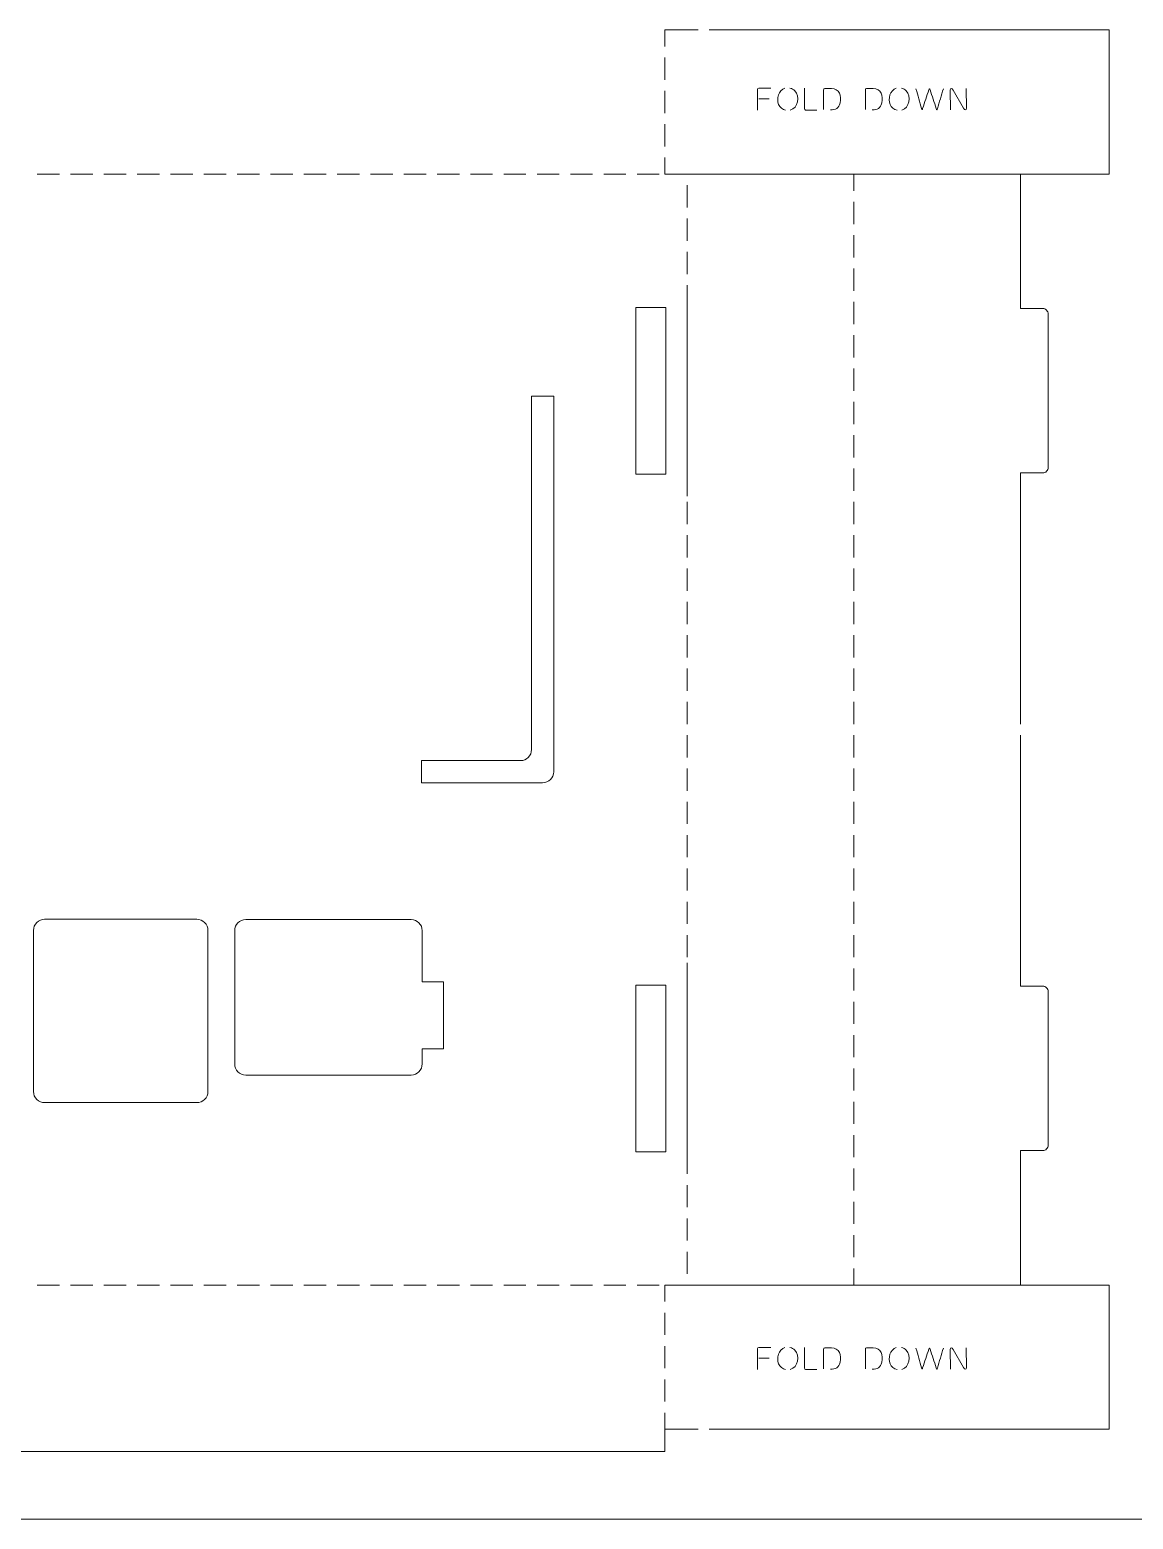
# Model space of a CAD drawing. Header units: centimetres. Extents: x -22.9 to 22.9, y -22.9 to 22.9.
# Drawn here: x -14.49 to -4.56, y -22.86 to -9.45 of the extents above; entities that cross this region are included whole.
import ezdxf

# ---------------------------------------------------------------- set-up
doc = ezdxf.new("R2010")
doc.units = ezdxf.units.CM
doc.header["$MEASUREMENT"] = 0
doc.layers.add('cut', color=7, linetype='Continuous')

msp = doc.modelspace()

# ---------------------------------------------------------------- linework, layer by layer
at = {"layer": 'cut', "color": 1, "lineweight": 0}
for points, knots in [([(-22.86, -22.86), (-22.86, -22.86), (22.86, -22.86), (22.86, -22.86), (22.86, -22.86), (22.86, -22.86), (22.86, 22.86), (22.86, 22.86), (22.86, 22.86), (22.86, 22.86), (-22.86, 22.86), (-22.86, 22.86), (-22.86, 22.86), (-22.86, 22.86), (-22.86, -22.86), (-22.86, -22.86)], [0, 0, 0, 0, 0.2, 0.2, 0.2, 0.2, 0.4, 0.4, 0.4, 0.4, 0.6, 0.6, 0.6, 0.6, 1, 1, 1, 1]), ([(-7.93683, -10.17521), (-7.9369, -10.11238), (-7.93697, -10.04951), (-7.93704, -9.98668), (-7.93704, -9.98668), (-7.93704, -9.97899), (-7.93186, -9.97952), (-7.92561, -9.97952), (-7.92561, -9.97952), (-7.88942, -9.97952), (-7.85326, -9.97952), (-7.81706, -9.97952)], [0, 0, 0, 0, 0.25, 0.25, 0.25, 0.25, 0.5, 0.5, 0.5, 0.5, 1, 1, 1, 1]), ([(-7.68477, -10.17736), (-7.71215, -10.17051), (-7.73656, -10.15065), (-7.7475, -10.12441), (-7.7475, -10.12441), (-7.76859, -10.07392), (-7.74647, -9.9967), (-7.69119, -9.97899)], [0, 0, 0, 0, 0.33333333, 0.33333333, 0.33333333, 0.33333333, 1, 1, 1, 1]), ([(-7.64537, -9.97737), (-7.62815, -9.98111), (-7.6127, -9.98841), (-7.60102, -10.00196), (-7.60102, -10.00196), (-7.55544, -10.05498), (-7.57104, -10.15464), (-7.64198, -10.17736)], [0, 0, 0, 0, 0.33333333, 0.33333333, 0.33333333, 0.33333333, 1, 1, 1, 1]), ([(-7.51353, -9.97903), (-7.51353, -10.0396), (-7.51353, -10.10021), (-7.51353, -10.16081), (-7.51353, -10.16081), (-7.51353, -10.16974), (-7.51435, -10.17577), (-7.50401, -10.17567), (-7.50401, -10.17567), (-7.47064, -10.17538), (-7.43726, -10.17503), (-7.40393, -10.17471)], [0, 0, 0, 0, 0.25, 0.25, 0.25, 0.25, 0.5, 0.5, 0.5, 0.5, 1, 1, 1, 1]), ([(-7.28116, -10.17425), (-7.23435, -10.17425), (-7.20468, -10.15806), (-7.19395, -10.11118), (-7.19395, -10.11118), (-7.17938, -10.04761), (-7.20058, -9.98167), (-7.27276, -9.981), (-7.27276, -9.981), (-7.2922, -9.98083), (-7.31167, -9.98061), (-7.33111, -9.98044), (-7.33111, -9.98044), (-7.34413, -9.98033), (-7.34212, -9.98711), (-7.34212, -9.99783), (-7.34212, -9.99783), (-7.34212, -10.05523), (-7.34212, -10.11259), (-7.34212, -10.16999)], [0, 0, 0, 0, 0.16666667, 0.16666667, 0.16666667, 0.16666667, 0.33333333, 0.33333333, 0.33333333, 0.33333333, 0.5, 0.5, 0.5, 0.5, 0.66666667, 0.66666667, 0.66666667, 0.66666667, 1, 1, 1, 1]), ([(-6.90534, -10.17425), (-6.85853, -10.17425), (-6.82886, -10.15806), (-6.81814, -10.11118), (-6.81814, -10.11118), (-6.80357, -10.04761), (-6.82481, -9.98167), (-6.89695, -9.981), (-6.89695, -9.981), (-6.91639, -9.98083), (-6.93586, -9.98061), (-6.9553, -9.98044), (-6.9553, -9.98044), (-6.96832, -9.98033), (-6.9663, -9.98711), (-6.9663, -9.99783), (-6.9663, -9.99783), (-6.9663, -10.05523), (-6.9663, -10.11259), (-6.9663, -10.16999)], [0, 0, 0, 0, 0.16666667, 0.16666667, 0.16666667, 0.16666667, 0.33333333, 0.33333333, 0.33333333, 0.33333333, 0.5, 0.5, 0.5, 0.5, 0.66666667, 0.66666667, 0.66666667, 0.66666667, 1, 1, 1, 1]), ([(-6.68175, -10.17736), (-6.70909, -10.17051), (-6.73351, -10.15065), (-6.74448, -10.12441), (-6.74448, -10.12441), (-6.76557, -10.07392), (-6.74346, -9.9967), (-6.68814, -9.97899)], [0, 0, 0, 0, 0.33333333, 0.33333333, 0.33333333, 0.33333333, 1, 1, 1, 1]), ([(-6.64235, -9.97737), (-6.62513, -9.98111), (-6.60968, -9.98841), (-6.598, -10.00196), (-6.598, -10.00196), (-6.55239, -10.05498), (-6.56802, -10.15464), (-6.63896, -10.17736)], [0, 0, 0, 0, 0.33333333, 0.33333333, 0.33333333, 0.33333333, 1, 1, 1, 1]), ([(-6.51076, -9.9845), (-6.49394, -10.04383), (-6.47711, -10.1032), (-6.46028, -10.16254), (-6.46028, -10.16254), (-6.45672, -10.1751), (-6.45411, -10.17214), (-6.45079, -10.16201), (-6.45079, -10.16201), (-6.43245, -10.10589), (-6.41407, -10.04972), (-6.39569, -9.9936), (-6.39569, -9.9936), (-6.39152, -9.98083), (-6.38849, -9.98273), (-6.38468, -9.99413), (-6.38468, -9.99413), (-6.36588, -10.05025), (-6.34711, -10.10642), (-6.32834, -10.16254), (-6.32834, -10.16254), (-6.32485, -10.17298), (-6.3222, -10.17644), (-6.31818, -10.16307), (-6.31818, -10.16307), (-6.30023, -10.10303), (-6.28223, -10.04295), (-6.26428, -9.98291)], [0, 0, 0, 0, 0.125, 0.125, 0.125, 0.125, 0.25, 0.25, 0.25, 0.25, 0.375, 0.375, 0.375, 0.375, 0.5, 0.5, 0.5, 0.5, 0.625, 0.625, 0.625, 0.625, 0.75, 0.75, 0.75, 0.75, 1, 1, 1, 1]), ([(-6.20138, -10.17362), (-6.20138, -10.17362), (-6.20282, -9.9972), (-6.20282, -9.9972), (-6.20282, -9.9972), (-6.203, -9.97603), (-6.18652, -9.97666), (-6.17559, -9.99614), (-6.17559, -9.99614), (-6.17559, -9.99614), (-6.08447, -10.15859), (-6.08447, -10.15859), (-6.08447, -10.15859), (-6.07357, -10.17803), (-6.05709, -10.17866), (-6.05727, -10.15753), (-6.05727, -10.15753), (-6.05727, -10.15753), (-6.05871, -9.98107), (-6.05871, -9.98107)], [0, 0, 0, 0, 0.16666667, 0.16666667, 0.16666667, 0.16666667, 0.33333333, 0.33333333, 0.33333333, 0.33333333, 0.5, 0.5, 0.5, 0.5, 0.66666667, 0.66666667, 0.66666667, 0.66666667, 1, 1, 1, 1]), ([(-5.37051, -11.96189), (-5.35725, -11.96189), (-5.34451, -11.96718), (-5.33513, -11.97656), (-5.33513, -11.97656), (-5.32575, -11.98591), (-5.32049, -11.99864), (-5.32049, -12.01191)], [0, 0, 0, 0, 0.33333333, 0.33333333, 0.33333333, 0.33333333, 1, 1, 1, 1]), ([(-5.32049, -13.39191), (-5.32049, -13.40517), (-5.32578, -13.41787), (-5.33513, -13.42725), (-5.33513, -13.42725), (-5.34451, -13.43664), (-5.35725, -13.44189), (-5.37051, -13.44189)], [0, 0, 0, 0, 0.33333333, 0.33333333, 0.33333333, 0.33333333, 1, 1, 1, 1]), ([(-14.35492, -17.45989), (-14.38141, -17.45989), (-14.40688, -17.47044), (-14.42561, -17.48921), (-14.42561, -17.48921), (-14.44438, -17.50794), (-14.4549, -17.53338), (-14.4549, -17.5599)], [0, 0, 0, 0, 0.33333333, 0.33333333, 0.33333333, 0.33333333, 1, 1, 1, 1]), ([(-12.88489, -17.5599), (-12.88489, -17.53338), (-12.89544, -17.50794), (-12.91421, -17.48921), (-12.91421, -17.48921), (-12.93294, -17.47044), (-12.95841, -17.45989), (-12.98491, -17.45989)], [0, 0, 0, 0, 0.33333333, 0.33333333, 0.33333333, 0.33333333, 1, 1, 1, 1]), ([(-5.37051, -18.06191), (-5.35725, -18.06191), (-5.34451, -18.06716), (-5.33513, -18.07655), (-5.33513, -18.07655), (-5.32575, -18.08593), (-5.32049, -18.09863), (-5.32049, -18.1119)], [0, 0, 0, 0, 0.33333333, 0.33333333, 0.33333333, 0.33333333, 1, 1, 1, 1]), ([(-14.4549, -19.00989), (-14.4549, -19.03642), (-14.44438, -19.06186), (-14.42561, -19.08062), (-14.42561, -19.08062), (-14.40688, -19.09936), (-14.38141, -19.1099), (-14.35492, -19.1099)], [0, 0, 0, 0, 0.33333333, 0.33333333, 0.33333333, 0.33333333, 1, 1, 1, 1]), ([(-12.98491, -19.1099), (-12.95841, -19.1099), (-12.93294, -19.09936), (-12.91421, -19.08062), (-12.91421, -19.08062), (-12.89544, -19.06186), (-12.88489, -19.03642), (-12.88489, -19.00989)], [0, 0, 0, 0, 0.33333333, 0.33333333, 0.33333333, 0.33333333, 1, 1, 1, 1]), ([(-5.32049, -19.4919), (-5.32049, -19.50517), (-5.32578, -19.51789), (-5.33513, -19.52726), (-5.33513, -19.52726), (-5.34451, -19.53664), (-5.35725, -19.5419), (-5.37051, -19.5419)], [0, 0, 0, 0, 0.33333333, 0.33333333, 0.33333333, 0.33333333, 1, 1, 1, 1]), ([(-7.93683, -21.51144), (-7.9369, -21.4486), (-7.93697, -21.38576), (-7.93704, -21.32292), (-7.93704, -21.32292), (-7.93704, -21.31525), (-7.93186, -21.31576), (-7.92561, -21.31576), (-7.92561, -21.31576), (-7.88942, -21.31576), (-7.85326, -21.31576), (-7.81706, -21.31576)], [0, 0, 0, 0, 0.25, 0.25, 0.25, 0.25, 0.5, 0.5, 0.5, 0.5, 1, 1, 1, 1]), ([(-7.68477, -21.51359), (-7.71215, -21.50677), (-7.73656, -21.4869), (-7.7475, -21.46066), (-7.7475, -21.46066), (-7.76859, -21.41017), (-7.74647, -21.33294), (-7.69119, -21.31522)], [0, 0, 0, 0, 0.33333333, 0.33333333, 0.33333333, 0.33333333, 1, 1, 1, 1]), ([(-7.64537, -21.31359), (-7.62815, -21.31733), (-7.6127, -21.32465), (-7.60102, -21.33821), (-7.60102, -21.33821), (-7.55544, -21.39123), (-7.57104, -21.49086), (-7.64198, -21.51359)], [0, 0, 0, 0, 0.33333333, 0.33333333, 0.33333333, 0.33333333, 1, 1, 1, 1]), ([(-7.51353, -21.31526), (-7.51353, -21.37587), (-7.51353, -21.43646), (-7.51353, -21.49707), (-7.51353, -21.49707), (-7.51353, -21.506), (-7.51435, -21.51202), (-7.50401, -21.51191), (-7.50401, -21.51191), (-7.47064, -21.5116), (-7.43726, -21.51129), (-7.40393, -21.51096)], [0, 0, 0, 0, 0.25, 0.25, 0.25, 0.25, 0.5, 0.5, 0.5, 0.5, 1, 1, 1, 1]), ([(-7.28116, -21.5105), (-7.23435, -21.5105), (-7.20468, -21.4943), (-7.19395, -21.44742), (-7.19395, -21.44742), (-7.17938, -21.38385), (-7.20058, -21.31791), (-7.27276, -21.31723), (-7.27276, -21.31723), (-7.2922, -21.31705), (-7.31167, -21.31686), (-7.33111, -21.31668), (-7.33111, -21.31668), (-7.34413, -21.31656), (-7.34212, -21.32334), (-7.34212, -21.33406), (-7.34212, -21.33406), (-7.34212, -21.39146), (-7.34212, -21.44883), (-7.34212, -21.50623)], [0, 0, 0, 0, 0.16666667, 0.16666667, 0.16666667, 0.16666667, 0.33333333, 0.33333333, 0.33333333, 0.33333333, 0.5, 0.5, 0.5, 0.5, 0.66666667, 0.66666667, 0.66666667, 0.66666667, 1, 1, 1, 1]), ([(-6.90534, -21.5105), (-6.85853, -21.5105), (-6.82886, -21.4943), (-6.81814, -21.44742), (-6.81814, -21.44742), (-6.80357, -21.38385), (-6.82481, -21.31791), (-6.89695, -21.31723), (-6.89695, -21.31723), (-6.91639, -21.31705), (-6.93586, -21.31686), (-6.9553, -21.31668), (-6.9553, -21.31668), (-6.96832, -21.31656), (-6.9663, -21.32334), (-6.9663, -21.33406), (-6.9663, -21.33406), (-6.9663, -21.39146), (-6.9663, -21.44883), (-6.9663, -21.50623)], [0, 0, 0, 0, 0.16666667, 0.16666667, 0.16666667, 0.16666667, 0.33333333, 0.33333333, 0.33333333, 0.33333333, 0.5, 0.5, 0.5, 0.5, 0.66666667, 0.66666667, 0.66666667, 0.66666667, 1, 1, 1, 1]), ([(-6.68175, -21.51359), (-6.70909, -21.50677), (-6.73351, -21.4869), (-6.74448, -21.46066), (-6.74448, -21.46066), (-6.76557, -21.41017), (-6.74346, -21.33294), (-6.68814, -21.31522)], [0, 0, 0, 0, 0.33333333, 0.33333333, 0.33333333, 0.33333333, 1, 1, 1, 1]), ([(-6.64235, -21.31359), (-6.62513, -21.31733), (-6.60968, -21.32465), (-6.598, -21.33821), (-6.598, -21.33821), (-6.55239, -21.39123), (-6.56802, -21.49086), (-6.63896, -21.51359)], [0, 0, 0, 0, 0.33333333, 0.33333333, 0.33333333, 0.33333333, 1, 1, 1, 1]), ([(-6.51076, -21.32075), (-6.49394, -21.38009), (-6.47711, -21.43944), (-6.46028, -21.49879), (-6.46028, -21.49879), (-6.45672, -21.51134), (-6.45411, -21.50837), (-6.45079, -21.49827), (-6.45079, -21.49827), (-6.43245, -21.44211), (-6.41407, -21.38597), (-6.39569, -21.32983), (-6.39569, -21.32983), (-6.39152, -21.31707), (-6.38849, -21.31898), (-6.38468, -21.33036), (-6.38468, -21.33036), (-6.36588, -21.38651), (-6.34711, -21.44265), (-6.32834, -21.49879), (-6.32834, -21.49879), (-6.32485, -21.50923), (-6.3222, -21.51268), (-6.31818, -21.49933), (-6.31818, -21.49933), (-6.30023, -21.43926), (-6.28223, -21.3792), (-6.26428, -21.31915)], [0, 0, 0, 0, 0.125, 0.125, 0.125, 0.125, 0.25, 0.25, 0.25, 0.25, 0.375, 0.375, 0.375, 0.375, 0.5, 0.5, 0.5, 0.5, 0.625, 0.625, 0.625, 0.625, 0.75, 0.75, 0.75, 0.75, 1, 1, 1, 1]), ([(-6.20138, -21.50987), (-6.20138, -21.50987), (-6.20282, -21.33343), (-6.20282, -21.33343), (-6.20282, -21.33343), (-6.203, -21.31227), (-6.18652, -21.31291), (-6.17559, -21.33237), (-6.17559, -21.33237), (-6.17559, -21.33237), (-6.08447, -21.49482), (-6.08447, -21.49482), (-6.08447, -21.49482), (-6.07357, -21.51428), (-6.05709, -21.51491), (-6.05727, -21.49376), (-6.05727, -21.49376), (-6.05727, -21.49376), (-6.05871, -21.31732), (-6.05871, -21.31732)], [0, 0, 0, 0, 0.16666667, 0.16666667, 0.16666667, 0.16666667, 0.33333333, 0.33333333, 0.33333333, 0.33333333, 0.5, 0.5, 0.5, 0.5, 0.66666667, 0.66666667, 0.66666667, 0.66666667, 1, 1, 1, 1])]:
    msp.add_open_spline(points, degree=3, knots=knots, dxfattribs=at)
for points in [[(-8.77249, -9.6024), (-8.77249, -9.6024), (-8.77249, -9.45289), (-8.77249, -9.45289)], [(-8.77249, -9.45289), (-8.77249, -9.45289), (-8.47249, -9.45289), (-8.47249, -9.45289)], [(-8.37251, -9.45289), (-8.37251, -9.45289), (-4.77252, -9.45289), (-4.77252, -9.45289)], [(-4.77252, -9.45289), (-4.77252, -9.45289), (-4.77252, -10.75189), (-4.77252, -10.75189)], [(-8.77249, -9.9024), (-8.77249, -9.9024), (-8.77249, -9.70241), (-8.77249, -9.70241)], [(-8.77249, -10.20241), (-8.77249, -10.20241), (-8.77249, -10.00238), (-8.77249, -10.00238)], [(-7.83255, -10.07519), (-7.8636, -10.07523), (-7.8946, -10.07523), (-7.92561, -10.07519)], [(-8.77249, -10.50241), (-8.77249, -10.50241), (-8.77249, -10.30238), (-8.77249, -10.30238)], [(-8.77249, -10.75189), (-8.77249, -10.75189), (-8.77249, -10.60242), (-8.77249, -10.60242)], [(-14.42149, -10.75189), (-14.42149, -10.75189), (-14.2215, -10.75189), (-14.2215, -10.75189)], [(-14.12149, -10.75189), (-14.12149, -10.75189), (-13.9215, -10.75189), (-13.9215, -10.75189)], [(-13.82148, -10.75189), (-13.82148, -10.75189), (-13.62149, -10.75189), (-13.62149, -10.75189)], [(-13.52148, -10.75189), (-13.52148, -10.75189), (-13.32149, -10.75189), (-13.32149, -10.75189)], [(-13.22148, -10.75189), (-13.22148, -10.75189), (-13.02149, -10.75189), (-13.02149, -10.75189)], [(-12.92151, -10.75189), (-12.92151, -10.75189), (-12.72149, -10.75189), (-12.72149, -10.75189)], [(-12.62151, -10.75189), (-12.62151, -10.75189), (-12.42148, -10.75189), (-12.42148, -10.75189)], [(-12.32151, -10.75189), (-12.32151, -10.75189), (-12.12148, -10.75189), (-12.12148, -10.75189)], [(-12.0215, -10.75189), (-12.0215, -10.75189), (-11.82148, -10.75189), (-11.82148, -10.75189)], [(-11.72147, -10.75189), (-11.72147, -10.75189), (-11.52148, -10.75189), (-11.52148, -10.75189)], [(-11.4215, -10.75189), (-11.4215, -10.75189), (-11.22148, -10.75189), (-11.22148, -10.75189)], [(-11.1215, -10.75189), (-11.1215, -10.75189), (-10.92151, -10.75189), (-10.92151, -10.75189)], [(-10.8215, -10.75189), (-10.8215, -10.75189), (-10.62151, -10.75189), (-10.62151, -10.75189)], [(-10.52149, -10.75189), (-10.52149, -10.75189), (-10.3215, -10.75189), (-10.3215, -10.75189)], [(-10.22149, -10.75189), (-10.22149, -10.75189), (-10.0215, -10.75189), (-10.0215, -10.75189)], [(-9.92149, -10.75189), (-9.92149, -10.75189), (-9.7215, -10.75189), (-9.7215, -10.75189)], [(-9.62149, -10.75189), (-9.62149, -10.75189), (-9.4215, -10.75189), (-9.4215, -10.75189)], [(-9.32148, -10.75189), (-9.32148, -10.75189), (-9.12149, -10.75189), (-9.12149, -10.75189)], [(-9.02148, -10.75189), (-9.02148, -10.75189), (-8.82149, -10.75189), (-8.82149, -10.75189)], [(-8.77249, -10.75189), (-8.77249, -10.75189), (-4.77252, -10.75189), (-4.77252, -10.75189)], [(-8.57148, -11.0519), (-8.57148, -11.0519), (-8.57148, -10.85191), (-8.57148, -10.85191)], [(-7.07348, -10.75189), (-7.07348, -10.75189), (-7.07249, -10.75189), (-7.07249, -10.75189)], [(-7.07048, -10.90189), (-7.07048, -10.90189), (-7.07048, -10.75189), (-7.07048, -10.75189)], [(-5.5705, -10.75189), (-5.5705, -10.75189), (-5.5705, -11.96189), (-5.5705, -11.96189)], [(-7.07048, -11.2019), (-7.07048, -11.2019), (-7.07048, -11.00191), (-7.07048, -11.00191)], [(-8.57148, -11.3519), (-8.57148, -11.3519), (-8.57148, -11.15191), (-8.57148, -11.15191)], [(-7.07048, -11.5019), (-7.07048, -11.5019), (-7.07048, -11.30191), (-7.07048, -11.30191)], [(-8.57148, -11.6519), (-8.57148, -11.6519), (-8.57148, -11.45191), (-8.57148, -11.45191)], [(-7.07048, -11.8019), (-7.07048, -11.8019), (-7.07048, -11.60191), (-7.07048, -11.60191)], [(-8.57148, -11.75191), (-8.57148, -11.75191), (-8.57148, -13.6519), (-8.57148, -13.6519)], [(-7.07048, -12.1019), (-7.07048, -12.1019), (-7.07048, -11.90191), (-7.07048, -11.90191)], [(-8.7635, -11.9519), (-8.7635, -11.9519), (-9.03351, -11.9519), (-9.03351, -11.9519)], [(-9.03351, -13.45191), (-9.03351, -13.45191), (-9.03351, -11.9519), (-9.03351, -11.9519)], [(-8.7635, -11.9519), (-8.7635, -11.9519), (-8.7635, -13.45191), (-8.7635, -13.45191)], [(-5.37051, -11.96189), (-5.37051, -11.96189), (-5.5705, -11.96189), (-5.5705, -11.96189)], [(-5.32049, -13.39191), (-5.32049, -13.39191), (-5.32049, -12.01191), (-5.32049, -12.01191)], [(-7.07048, -12.4019), (-7.07048, -12.4019), (-7.07048, -12.20188), (-7.07048, -12.20188)], [(-7.07048, -12.70191), (-7.07048, -12.70191), (-7.07048, -12.50188), (-7.07048, -12.50188)], [(-9.97148, -12.7519), (-9.97148, -12.7519), (-9.77149, -12.7519), (-9.77149, -12.7519)], [(-9.97148, -12.7519), (-9.97148, -12.7519), (-9.97148, -15.93116), (-9.97148, -15.93116)], [(-9.77149, -16.13115), (-9.77149, -16.13115), (-9.77149, -12.7519), (-9.77149, -12.7519)], [(-7.07048, -13.00191), (-7.07048, -13.00191), (-7.07048, -12.80188), (-7.07048, -12.80188)], [(-7.07048, -13.30191), (-7.07048, -13.30191), (-7.07048, -13.10192), (-7.07048, -13.10192)], [(-7.07048, -13.60191), (-7.07048, -13.60191), (-7.07048, -13.40189), (-7.07048, -13.40189)], [(-9.03351, -13.45191), (-9.03351, -13.45191), (-8.7635, -13.45191), (-8.7635, -13.45191)], [(-5.5705, -13.44189), (-5.5705, -13.44189), (-5.5705, -15.70189), (-5.5705, -15.70189)], [(-5.5705, -13.44189), (-5.5705, -13.44189), (-5.37051, -13.44189), (-5.37051, -13.44189)], [(-8.57148, -13.90192), (-8.57148, -13.90192), (-8.57148, -13.70189), (-8.57148, -13.70189)], [(-7.07048, -13.90192), (-7.07048, -13.90192), (-7.07048, -13.70189), (-7.07048, -13.70189)], [(-8.57148, -14.20188), (-8.57148, -14.20188), (-8.57148, -14.00189), (-8.57148, -14.00189)], [(-7.07048, -14.20188), (-7.07048, -14.20188), (-7.07048, -14.00189), (-7.07048, -14.00189)], [(-8.57148, -14.50189), (-8.57148, -14.50189), (-8.57148, -14.3019), (-8.57148, -14.3019)], [(-7.07048, -14.50189), (-7.07048, -14.50189), (-7.07048, -14.3019), (-7.07048, -14.3019)], [(-8.57148, -14.80189), (-8.57148, -14.80189), (-8.57148, -14.6019), (-8.57148, -14.6019)], [(-7.07048, -14.80189), (-7.07048, -14.80189), (-7.07048, -14.6019), (-7.07048, -14.6019)], [(-8.57148, -15.10189), (-8.57148, -15.10189), (-8.57148, -14.9019), (-8.57148, -14.9019)], [(-7.07048, -15.10189), (-7.07048, -15.10189), (-7.07048, -14.9019), (-7.07048, -14.9019)], [(-8.57148, -15.40189), (-8.57148, -15.40189), (-8.57148, -15.2019), (-8.57148, -15.2019)], [(-7.07048, -15.40189), (-7.07048, -15.40189), (-7.07048, -15.2019), (-7.07048, -15.2019)], [(-8.57148, -15.70189), (-8.57148, -15.70189), (-8.57148, -15.5019), (-8.57148, -15.5019)], [(-7.07048, -15.70189), (-7.07048, -15.70189), (-7.07048, -15.5019), (-7.07048, -15.5019)], [(-8.57148, -16.0019), (-8.57148, -16.0019), (-8.57148, -15.80191), (-8.57148, -15.80191)], [(-7.07048, -16.0019), (-7.07048, -16.0019), (-7.07048, -15.80191), (-7.07048, -15.80191)], [(-5.5705, -15.80191), (-5.5705, -15.80191), (-5.5705, -18.06191), (-5.5705, -18.06191)], [(-10.07149, -16.03118), (-10.01628, -16.03118), (-9.97151, -15.98637), (-9.97148, -15.93116)], [(-10.96282, -16.03118), (-10.96282, -16.03118), (-10.07149, -16.03118), (-10.07149, -16.03118)], [(-10.96282, -16.03118), (-10.96282, -16.03118), (-10.96282, -16.23117), (-10.96282, -16.23117)], [(-9.8715, -16.23117), (-9.81629, -16.23117), (-9.77149, -16.1864), (-9.77149, -16.13115)], [(-8.57148, -16.3019), (-8.57148, -16.3019), (-8.57148, -16.10191), (-8.57148, -16.10191)], [(-7.07048, -16.3019), (-7.07048, -16.3019), (-7.07048, -16.10191), (-7.07048, -16.10191)], [(-9.8715, -16.23117), (-9.8715, -16.23117), (-10.96282, -16.23117), (-10.96282, -16.23117)], [(-8.57148, -16.6019), (-8.57148, -16.6019), (-8.57148, -16.40191), (-8.57148, -16.40191)], [(-7.07048, -16.6019), (-7.07048, -16.6019), (-7.07048, -16.40191), (-7.07048, -16.40191)], [(-8.57148, -16.9019), (-8.57148, -16.9019), (-8.57148, -16.70191), (-8.57148, -16.70191)], [(-7.07048, -16.9019), (-7.07048, -16.9019), (-7.07048, -16.70191), (-7.07048, -16.70191)], [(-8.57148, -17.20191), (-8.57148, -17.20191), (-8.57148, -17.00192), (-8.57148, -17.00192)], [(-7.07048, -17.20191), (-7.07048, -17.20191), (-7.07048, -17.00192), (-7.07048, -17.00192)], [(-8.57148, -17.50191), (-8.57148, -17.50191), (-8.57148, -17.30192), (-8.57148, -17.30192)], [(-7.07048, -17.50191), (-7.07048, -17.50191), (-7.07048, -17.30192), (-7.07048, -17.30192)], [(-14.4549, -17.5599), (-14.4549, -17.5599), (-14.4549, -19.00989), (-14.4549, -19.00989)], [(-14.35492, -17.45989), (-14.35492, -17.45989), (-12.98491, -17.45989), (-12.98491, -17.45989)], [(-12.88489, -19.00989), (-12.88489, -19.00989), (-12.88489, -17.5599), (-12.88489, -17.5599)], [(-12.54372, -17.4619), (-12.59897, -17.4619), (-12.64373, -17.50667), (-12.64373, -17.56192)], [(-12.64373, -17.56192), (-12.64373, -17.56192), (-12.64373, -18.76189), (-12.64373, -18.76189)], [(-12.54372, -17.4619), (-12.54372, -17.4619), (-11.05574, -17.4619), (-11.05574, -17.4619)], [(-10.95573, -17.56192), (-10.95573, -17.50667), (-11.0005, -17.4619), (-11.05574, -17.4619)], [(-10.95573, -18.0219), (-10.95573, -18.0219), (-10.95573, -17.56192), (-10.95573, -17.56192)], [(-8.57148, -17.80191), (-8.57148, -17.80191), (-8.57148, -17.60192), (-8.57148, -17.60192)], [(-7.07048, -17.80191), (-7.07048, -17.80191), (-7.07048, -17.60192), (-7.07048, -17.60192)], [(-8.57148, -17.8519), (-8.57148, -17.8519), (-8.57148, -19.75191), (-8.57148, -19.75191)], [(-7.07048, -18.10191), (-7.07048, -18.10191), (-7.07048, -17.90189), (-7.07048, -17.90189)], [(-10.95573, -18.0219), (-10.95573, -18.0219), (-10.76283, -18.0219), (-10.76283, -18.0219)], [(-10.76283, -18.62491), (-10.76283, -18.62491), (-10.76283, -18.0219), (-10.76283, -18.0219)], [(-8.7635, -18.05189), (-8.7635, -18.05189), (-9.03351, -18.05189), (-9.03351, -18.05189)], [(-9.03351, -19.5519), (-9.03351, -19.5519), (-9.03351, -18.05189), (-9.03351, -18.05189)], [(-8.7635, -18.05189), (-8.7635, -18.05189), (-8.7635, -19.5519), (-8.7635, -19.5519)], [(-5.37051, -18.06191), (-5.37051, -18.06191), (-5.5705, -18.06191), (-5.5705, -18.06191)], [(-7.07048, -18.40191), (-7.07048, -18.40191), (-7.07048, -18.20189), (-7.07048, -18.20189)], [(-5.32049, -19.4919), (-5.32049, -19.4919), (-5.32049, -18.1119), (-5.32049, -18.1119)], [(-7.07048, -18.70188), (-7.07048, -18.70188), (-7.07048, -18.50189), (-7.07048, -18.50189)], [(-10.95573, -18.76189), (-10.95573, -18.76189), (-10.95573, -18.62491), (-10.95573, -18.62491)], [(-10.76283, -18.62491), (-10.76283, -18.62491), (-10.95573, -18.62491), (-10.95573, -18.62491)], [(-12.64373, -18.76189), (-12.64373, -18.81713), (-12.59897, -18.8619), (-12.54372, -18.8619)], [(-11.05574, -18.8619), (-11.0005, -18.8619), (-10.95573, -18.81713), (-10.95573, -18.76189)], [(-11.05574, -18.8619), (-11.05574, -18.8619), (-12.54372, -18.8619), (-12.54372, -18.8619)], [(-7.07048, -19.00192), (-7.07048, -19.00192), (-7.07048, -18.80189), (-7.07048, -18.80189)], [(-12.98491, -19.1099), (-12.98491, -19.1099), (-14.35492, -19.1099), (-14.35492, -19.1099)], [(-7.07048, -19.30192), (-7.07048, -19.30192), (-7.07048, -19.1019), (-7.07048, -19.1019)], [(-7.07048, -19.60191), (-7.07048, -19.60191), (-7.07048, -19.4019), (-7.07048, -19.4019)], [(-9.03351, -19.5519), (-9.03351, -19.5519), (-8.7635, -19.5519), (-8.7635, -19.5519)], [(-5.57149, -19.5419), (-5.57149, -19.5419), (-5.57149, -20.75191), (-5.57149, -20.75191)], [(-5.57149, -19.5419), (-5.57149, -19.5419), (-5.37051, -19.5419), (-5.37051, -19.5419)], [(-7.07048, -19.9019), (-7.07048, -19.9019), (-7.07048, -19.7019), (-7.07048, -19.7019)], [(-8.57148, -20.05191), (-8.57148, -20.05191), (-8.57148, -19.8519), (-8.57148, -19.8519)], [(-7.07048, -20.2019), (-7.07048, -20.2019), (-7.07048, -20.0019), (-7.07048, -20.0019)], [(-8.57148, -20.3519), (-8.57148, -20.3519), (-8.57148, -20.1519), (-8.57148, -20.1519)], [(-7.07048, -20.5019), (-7.07048, -20.5019), (-7.07048, -20.30191), (-7.07048, -20.30191)], [(-8.57148, -20.6519), (-8.57148, -20.6519), (-8.57148, -20.45191), (-8.57148, -20.45191)], [(-7.07048, -20.75191), (-7.07048, -20.75191), (-7.07048, -20.60191), (-7.07048, -20.60191)], [(-14.42149, -20.75191), (-14.42149, -20.75191), (-14.2215, -20.75191), (-14.2215, -20.75191)], [(-14.12149, -20.75191), (-14.12149, -20.75191), (-13.9215, -20.75191), (-13.9215, -20.75191)], [(-13.82148, -20.75191), (-13.82148, -20.75191), (-13.62149, -20.75191), (-13.62149, -20.75191)], [(-13.52148, -20.75191), (-13.52148, -20.75191), (-13.32149, -20.75191), (-13.32149, -20.75191)], [(-13.22148, -20.75191), (-13.22148, -20.75191), (-13.02149, -20.75191), (-13.02149, -20.75191)], [(-12.92151, -20.75191), (-12.92151, -20.75191), (-12.72149, -20.75191), (-12.72149, -20.75191)], [(-12.62151, -20.75191), (-12.62151, -20.75191), (-12.42148, -20.75191), (-12.42148, -20.75191)], [(-12.32151, -20.75191), (-12.32151, -20.75191), (-12.12148, -20.75191), (-12.12148, -20.75191)], [(-12.0215, -20.75191), (-12.0215, -20.75191), (-11.82148, -20.75191), (-11.82148, -20.75191)], [(-11.72147, -20.75191), (-11.72147, -20.75191), (-11.52148, -20.75191), (-11.52148, -20.75191)], [(-11.4215, -20.75191), (-11.4215, -20.75191), (-11.22148, -20.75191), (-11.22148, -20.75191)], [(-11.1215, -20.75191), (-11.1215, -20.75191), (-10.92151, -20.75191), (-10.92151, -20.75191)], [(-10.8215, -20.75191), (-10.8215, -20.75191), (-10.62151, -20.75191), (-10.62151, -20.75191)], [(-10.52149, -20.75191), (-10.52149, -20.75191), (-10.3215, -20.75191), (-10.3215, -20.75191)], [(-10.22149, -20.75191), (-10.22149, -20.75191), (-10.0215, -20.75191), (-10.0215, -20.75191)], [(-9.92149, -20.75191), (-9.92149, -20.75191), (-9.7215, -20.75191), (-9.7215, -20.75191)], [(-9.62149, -20.75191), (-9.62149, -20.75191), (-9.4215, -20.75191), (-9.4215, -20.75191)], [(-9.32148, -20.75191), (-9.32148, -20.75191), (-9.12149, -20.75191), (-9.12149, -20.75191)], [(-9.02148, -20.75191), (-9.02148, -20.75191), (-8.82149, -20.75191), (-8.82149, -20.75191)], [(-8.77249, -20.75191), (-8.77249, -20.75191), (-4.77252, -20.75191), (-4.77252, -20.75191)], [(-8.77249, -20.9014), (-8.77249, -20.9014), (-8.77249, -20.75191), (-8.77249, -20.75191)], [(-8.57148, -20.75191), (-8.57148, -20.75191), (-8.5725, -20.75191), (-8.5725, -20.75191)], [(-8.57201, -20.75191), (-8.57201, -20.75191), (-8.57099, -20.75191), (-8.57099, -20.75191)], [(-4.77252, -22.0509), (-4.77252, -22.0509), (-4.77252, -20.75191), (-4.77252, -20.75191)], [(-8.77249, -21.2014), (-8.77249, -21.2014), (-8.77249, -21.0014), (-8.77249, -21.0014)], [(-8.77249, -21.50141), (-8.77249, -21.50141), (-8.77249, -21.3014), (-8.77249, -21.3014)], [(-7.83255, -21.41145), (-7.8636, -21.41146), (-7.8946, -21.41146), (-7.92561, -21.41145)], [(-8.77249, -21.80141), (-8.77249, -21.80141), (-8.77249, -21.6014), (-8.77249, -21.6014)], [(-8.77249, -22.0509), (-8.77249, -22.0509), (-8.77249, -21.9014), (-8.77249, -21.9014)], [(-8.77249, -22.0509), (-8.77249, -22.0509), (-8.47249, -22.0509), (-8.47249, -22.0509)], [(-8.77249, -22.0514), (-8.77249, -22.0514), (-8.77249, -22.2519), (-8.77249, -22.2519)], [(-8.37251, -22.0509), (-8.37251, -22.0509), (-4.77252, -22.0509), (-4.77252, -22.0509)], [(-18.37048, -22.2519), (-18.37048, -22.2519), (-8.77249, -22.2519), (-8.77249, -22.2519)]]:
    msp.add_open_spline(points, degree=3, dxfattribs=at)

doc.saveas('drawing.dxf')
